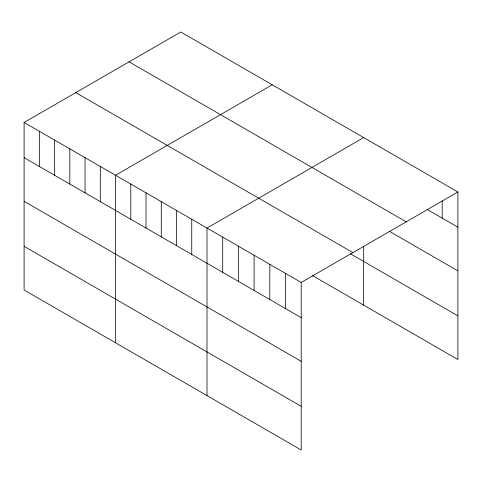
<?xml version="1.0" encoding="UTF-8"?>
<svg xmlns="http://www.w3.org/2000/svg" width="482" height="482" viewBox="0 0 482 482"><rect width="100%" height="100%" fill="white"/><g stroke="black" fill="none" stroke-linecap="round" stroke-linejoin="round"><path stroke-width="0.72" d="M24.1 122.464L301.208 282.452L301.208 449.995L24.1 290.007L24.1 122.464L180.792 32.005L457.9 191.993L457.9 359.536L312.246 275.439M272.234 84.796L115.547 175.261L115.547 342.804M363.681 137.593L206.995 228.058L206.995 395.602M301.208 282.452L457.9 191.993M427.124 209.417L457.9 227.185M129.08 61.859L406.193 221.847M389.438 231.33L457.9 270.86M75.807 92.616L352.92 252.604M350.348 253.761L457.9 315.861M24.1 157.662L301.208 317.65M24.1 201.337L301.208 361.325M24.1 246.332L301.208 406.32M442.199 200.898L442.199 218.117M363.681 246.465L363.681 305.136M285.507 273.39L285.507 308.582M269.806 264.323L269.806 299.515M254.104 255.255L254.104 290.453M238.397 246.194L238.397 281.386M222.696 237.126L222.696 272.318M191.752 219.262L191.752 254.454M176.508 210.459L176.508 245.651M161.271 201.663L161.271 236.855M146.028 192.86L146.028 228.052M130.785 184.064L130.785 219.256M100.304 166.465L100.304 201.657M85.067 157.662L85.067 192.86M69.824 148.866L69.824 184.058M54.58 140.063L54.58 175.261M39.343 131.267L39.343 166.459"/></g></svg>
